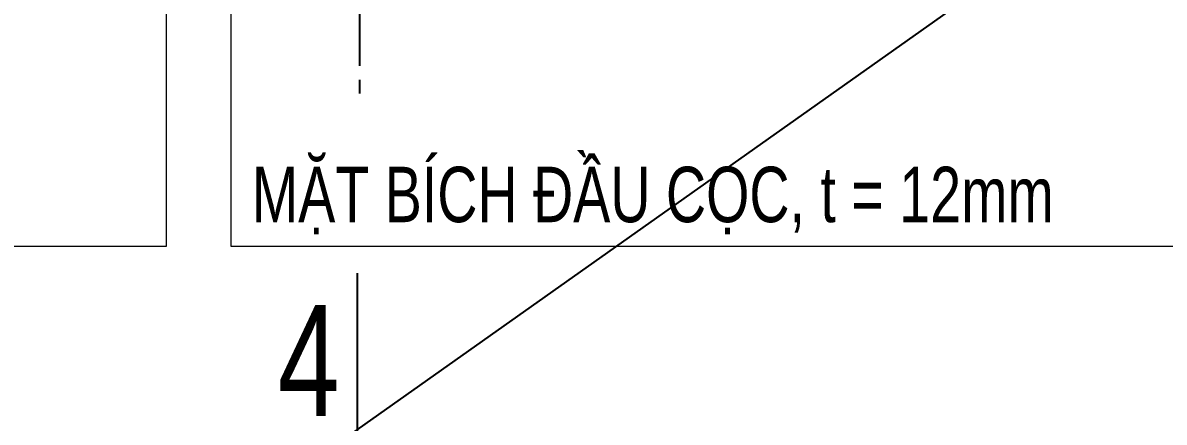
# Model space of a CAD drawing. Header units: millimetres. Extents: x -121190 to 167528, y -50070 to 22631.
# Drawn here: x -53480 to -48334, y 1771 to 3571 of the extents above; entities that cross this region are included whole.
import ezdxf
from ezdxf.enums import TextEntityAlignment as Align

# ---------------------------------------------------------------- set-up
doc = ezdxf.new("R2010")
doc.units = ezdxf.units.MM
doc.header["$MEASUREMENT"] = 0
doc.linetypes.add('CENTER2', pattern=[1.125, 0.75, -0.125, 0.125, -0.125])
doc.layers.get('DEFPOINTS').update_dxf_attribs({"color": 87})
doc.layers.add('06.TEXT', color=2, linetype='Continuous')
doc.layers.add('CDC.01.AXIS', color=160, linetype='CENTER2')
doc.layers.add('CDC_11.NOTE', color=8, linetype='Continuous', lineweight=18)
doc.styles.add('SMTEXT', font='3t-unicode.shx', dxfattribs={"width": 0.75})
doc.styles.get("Standard").update_dxf_attribs({"font": 'txt_____.ttf'})
doc.dimstyles.new('DIM 1-100', dxfattribs={"dimscale": 100, "dimtxt": 4, "dimasz": 1.5, "dimexe": 1, "dimexo": 0, "dimgap": 1, "dimtad": 1, "dimdec": 0, "dimdsep": 46, "dimtxsty": 'Standard', "dimblk": 'ARCHTICK', "dimcen": 0, "dimdle": 1, "dimclrd": 256, "dimclre": 256, "dimclrt": 7, "dimazin": 2, "dimtp": 0.1, "dimtm": 0.1, "dimtfac": 0.71, "dimtdec": 0, "dimtofl": 0, "dimtmove": 2, "dimatfit": 3, "dimfxl": 1, "dimtolj": 1, "dimlwd": -1, "dimlwe": -1, "dimarcsym": 0})

# ---------------------------------------------------------------- blocks, each defined once
blk = doc.blocks.new('_ArchTick')
at = {"color": 0, "linetype": 'ByBlock', "const_width": 0.15}
blk.add_lwpolyline([(-0.5, -0.5), (0.5, 0.5)], dxfattribs=at)

msp = doc.modelspace()

# ---------------------------------------------------------------- linework, layer by layer
at = {"layer": '06.TEXT', "linetype": 'ByBlock'}
msp.add_line((-51971.7, 2442.8), (-51971.7, 1644.6), dxfattribs=at)
at = {"layer": 'CDC.01.AXIS', "ltscale": 500}
msp.add_line((-51961.8, 7126.8), (-51961.8, 3226.8), dxfattribs=at)
at = {"layer": 'DEFPOINTS', "color": 6}
msp.add_line((-93914.9, -27922.1), (-27188.8, 19262.8), dxfattribs=at)

# ---------------------------------------------------------------- texts
at = {"layer": '06.TEXT', "style": 'SMTEXT', "width": 0.75}
msp.add_text('MẶT BÍCH ĐẦU CỌC, t = 12mm', height=250, dxfattribs=at).set_placement((-52446.9, 2672.1))
at = {"layer": '06.TEXT', "linetype": 'ByBlock', "style": 'SMTEXT', "width": 0.75}
msp.add_text('4', height=500, dxfattribs=at).set_placement((-52191.2, 2048.6), align=Align.MIDDLE)

# ---------------------------------------------------------------- leaders
at = {"layer": 'CDC_11.NOTE'}
for points in [[(-52832.6, 4765.9), (-52832.6, 2563.1), (-55842.1, 2563.1)], [(-52542.2, 4027.9), (-52542.2, 2564.1), (-48079.3, 2564.1)]]:
    msp.add_leader(points, dimstyle='DIM 1-100', dxfattribs=at)

doc.saveas('drawing.dxf')
